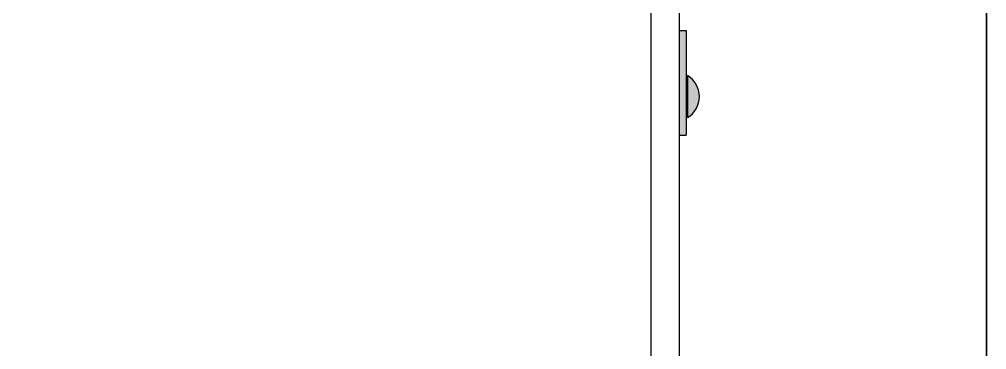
# Model space of a CAD drawing. Header units: millimetres. Extents: x 330554 to 656471, y 11007 to 130943.
# Drawn here: x 469782 to 471490, y 103504 to 104086 of the extents above; entities that cross this region are included whole.
import ezdxf

# ---------------------------------------------------------------- set-up
doc = ezdxf.new("R2010")
doc.units = ezdxf.units.MM
doc.header["$LTSCALE"] = 6
doc.layers.add('Nen', color=7, linetype='Continuous')
doc.layers.add('netlonkhungten', color=32, linetype='Continuous', lineweight=35)

msp = doc.modelspace()

# ---------------------------------------------------------------- hatches: boundary and pattern name
at = {"layer": 'Nen'}
for points in [[(470959.398, 104066.548), (470946.898, 104066.548), (470946.898, 103881.772), (470959.398, 103881.772)], [(470961.893, 103986.947), (470961.893, 103912.749, 0.56397959)]]:
    msp.add_hatch(color=82, dxfattribs=at).paths.add_polyline_path(points)

# ---------------------------------------------------------------- linework, layer by layer
msp.add_lwpolyline([(470896.898, 103175.701), (470896.898, 100050.701), (469146.898, 100050.701), (469146.898, 104550.701), (470896.898, 104550.701), (470896.898, 103180.701)])
for p, q in [((470946.898, 104538.201), (470946.898, 103180.701)), ((470946.898, 104066.548), (470959.398, 104066.548)), ((470946.898, 104066.548), (470959.398, 104066.548)), ((470959.398, 104066.548), (470959.398, 103881.772)), ((470961.893, 103986.947), (470961.893, 103912.749)), ((470946.898, 103881.772), (470959.398, 103881.772))]:
    msp.add_line(p, q, dxfattribs=at)
msp.add_arc((470939.464, 103949.848), 43.352, 301.155778, 58.844222, dxfattribs=at)
at = {"layer": 'netlonkhungten'}
msp.add_lwpolyline([(452938.487, 106624.043), (471489.765, 106624.043), (471489.765, 93185.678), (452938.487, 93185.678)], close=True, dxfattribs=at)

doc.saveas('drawing.dxf')
